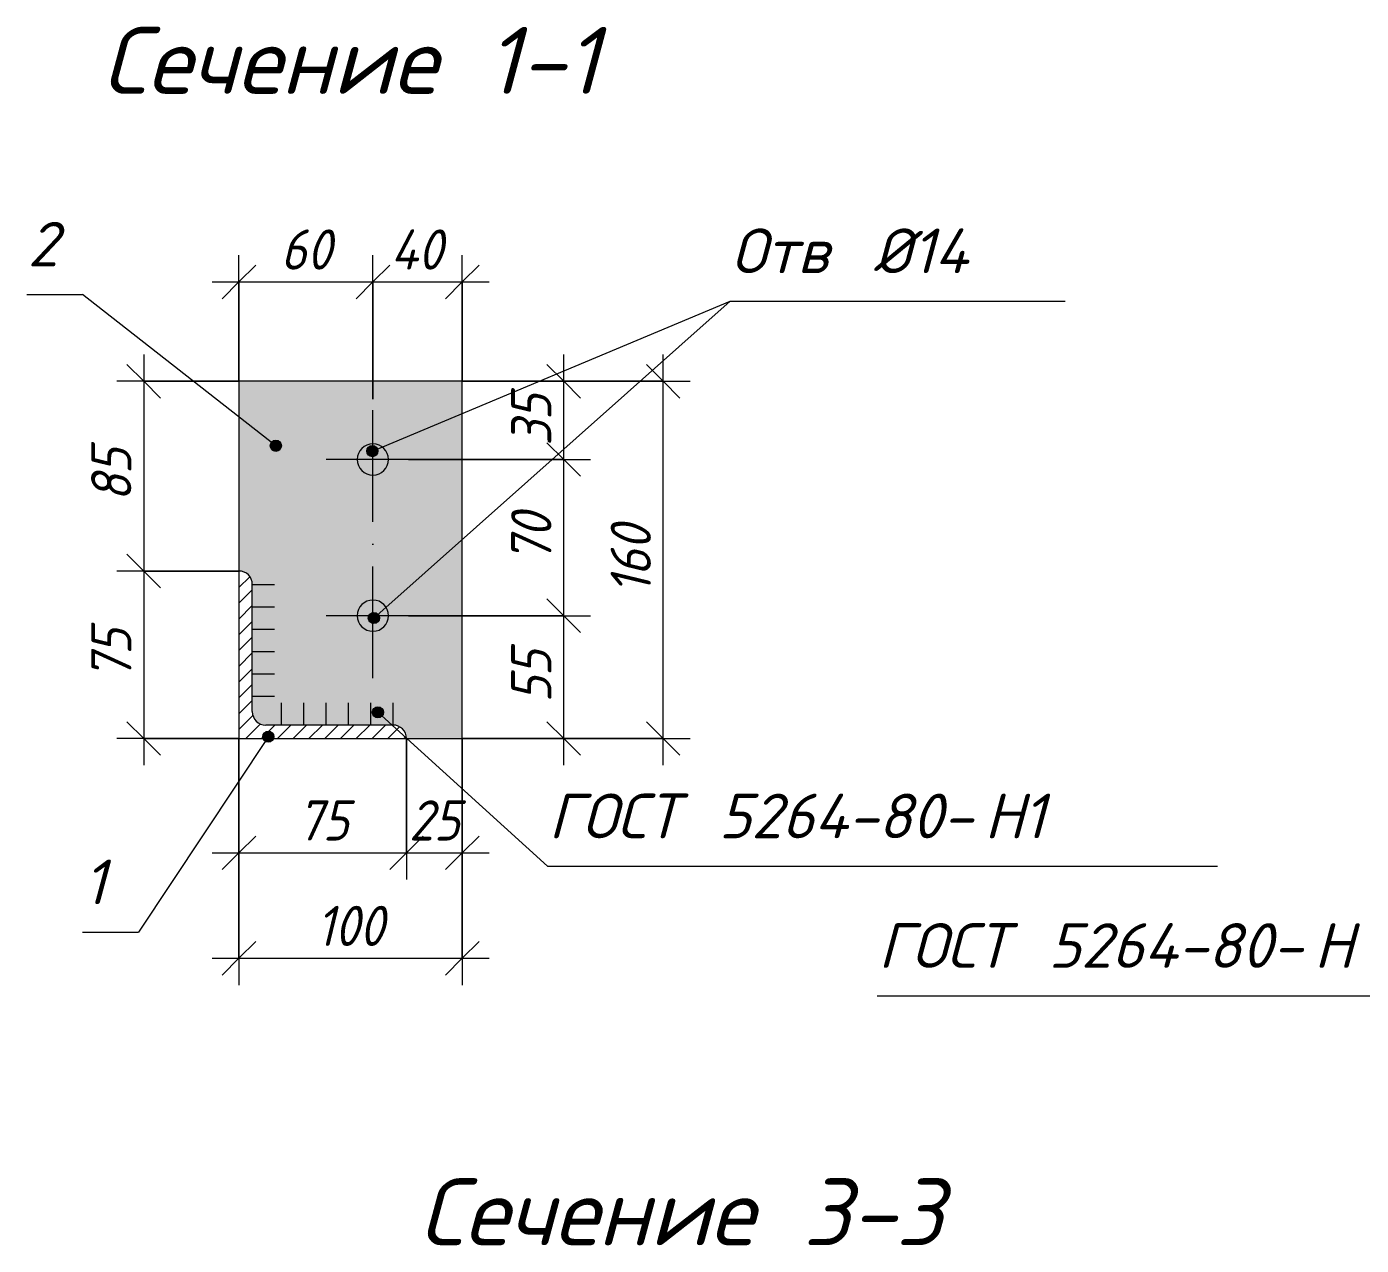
# Model space of a CAD drawing. Header units: millimetres. Extents: x 1214 to 43479, y -809 to 8550.
# Drawn here: x 41061 to 41659, y 3304 to 3850 of the extents above; entities that cross this region are included whole.
import ezdxf

# ---------------------------------------------------------------- set-up
doc = ezdxf.new("R2010")
doc.units = ezdxf.units.MM
doc.linetypes.add('50_200_ШТРИХ_1Т_ш5_п1_п1_', pattern=[70, 50, -10, 0, -10])
for name, color, linetype, lineweight in [('A-ANNO-DIMS', 7, 'Continuous', 9), ('A-ANNO-DIMS-10', 7, 'Continuous', 9), ('A-ANNO-NOTE', 7, 'Continuous', 9), ('A-DETL-2', 7, 'Continuous', 5), ('A-DETL-CNTR', 7, '50_200_ШТРИХ_1Т_ш5_п1_п1_', 9), ('A-DETL-GENF-2', 7, 'Continuous', 5), ('G-ANNO-TEXT', 7, 'Continuous', 9)]:
    doc.layers.add(name, color=color, linetype=linetype, lineweight=lineweight)
doc.layers.add('A-DETL-GENF-1', color=7, linetype='Continuous', lineweight=9, true_color=0xffffff)
doc.styles.add('ISOCPEUR_B_I', font='', dxfattribs={"height": 30})
doc.styles.add('ISOCPEUR_I_1', font='isocpeui.ttf', dxfattribs={"width": 0.9, "height": 18})
doc.styles.add('ISOCPEUR_I_6', font='isocpeui.ttf', dxfattribs={"height": 20})
doc.styles.get('ISOCPEUR_B_I').set_extended_font_data('ISOCPEUR', italic=True, bold=True)
doc.dimstyles.new('ISO-1_8_0_9К_СРЕДНИЙ', dxfattribs={"dimscale": 304.8, "dimtxt": 17.927661, "dimasz": 0.049213, "dimexe": 0.03937, "dimexo": 0, "dimgap": 0, "dimtad": 1, "dimdec": 0, "dimzin": 0, "dimdsep": 46, "dimtxsty": 'ISOCPEUR_I_1', "dimblk1": 'OBLIQUE', "dimblk2": 'OBLIQUE', "dimsah": 1, "dimcen": 0.09, "dimdle": 0.03937, "dimazin": 0, "dimtfac": 1, "dimtdec": 4, "dimtix": 1, "dimtmove": 0, "dimatfit": 3, "dimfxl": 1, "dimtvp": 1, "dimtolj": 1, "dimtzin": 0, "dimarcsym": 2})

# ---------------------------------------------------------------- blocks, each defined once
blk = doc.blocks.new('DIMBLOCK340-АР1_Фахверк из 2-х уголков_Узлы')
at = {"layer": 'A-ANNO-DIMS-10'}
for p, q in [((41113.89, 3703.53), (41113.89, 3606.53)), ((41156.53, 3691.53), (41101.89, 3691.53)), ((41113.89, 3691.53), (41156.53, 3691.53)), ((41156.53, 3606.53), (41101.89, 3606.53)), ((41113.89, 3606.53), (41156.53, 3606.53))]:
    blk.add_line(p, q, dxfattribs=at)
at = {"layer": 'A-ANNO-DIMS-10', "lineweight": 20}
for p, q in [((41113.89, 3691.53), (41106.39, 3699.03)), ((41113.89, 3691.53), (41121.39, 3684.03)), ((41113.89, 3606.53), (41106.39, 3614.03)), ((41113.89, 3606.53), (41121.39, 3599.03))]:
    blk.add_line(p, q, dxfattribs=at)
at = {"layer": 'A-ANNO-DIMS-10', "color": 0, "insert": (41090.37, 3637.66), "char_height": 18, "width": 27.3052, "attachment_point": 1, "rotation": 90, "line_spacing_factor": 1.149209, "style": 'ISOCPEUR_I_1'}
blk.add_mtext('85', dxfattribs=at)
blk = doc.blocks.new('_Oblique')
at = {"color": 0, "linetype": 'ByBlock', "lineweight": -2}
blk.add_line((-0.5, -0.5), (0.5, 0.5), dxfattribs=at)
blk = doc.blocks.new('DIMBLOCK341-АР1_Фахверк из 2-х уголков_Узлы')
at = {"layer": 'A-ANNO-DIMS-10', "lineweight": 20}
for p, q in [((41113.89, 3606.53), (41106.39, 3614.03)), ((41113.89, 3606.53), (41121.39, 3599.03)), ((41113.89, 3531.53), (41106.39, 3539.03)), ((41113.89, 3531.53), (41121.39, 3524.03))]:
    blk.add_line(p, q, dxfattribs=at)
at = {"layer": 'A-ANNO-DIMS-10'}
for p, q in [((41156.53, 3606.53), (41101.89, 3606.53)), ((41113.89, 3606.53), (41113.89, 3519.53)), ((41113.89, 3606.53), (41156.53, 3606.53)), ((41156.53, 3531.53), (41101.89, 3531.53)), ((41113.89, 3531.53), (41156.53, 3531.53))]:
    blk.add_line(p, q, dxfattribs=at)
at = {"layer": 'A-ANNO-DIMS-10', "color": 0, "insert": (41090.37, 3557.66), "char_height": 18, "width": 27.3052, "attachment_point": 1, "rotation": 90, "line_spacing_factor": 1.149209, "style": 'ISOCPEUR_I_1'}
blk.add_mtext('75', dxfattribs=at)
blk = doc.blocks.new('DIMBLOCK342-АР1_Фахверк из 2-х уголков_Узлы')
at = {"layer": 'A-ANNO-DIMS-10'}
for p, q in [((41156.53, 3691.53), (41156.53, 3748.05)), ((41216.53, 3683.53), (41216.53, 3748.05)), ((41144.53, 3736.05), (41216.53, 3736.05)), ((41156.53, 3736.05), (41156.53, 3691.53)), ((41216.53, 3736.05), (41216.53, 3683.53))]:
    blk.add_line(p, q, dxfattribs=at)
at = {"layer": 'A-ANNO-DIMS-10', "lineweight": 20}
for p, q in [((41156.53, 3736.05), (41164.03, 3743.55)), ((41216.53, 3736.05), (41224.03, 3743.55)), ((41156.53, 3736.05), (41149.03, 3728.55)), ((41216.53, 3736.05), (41209.03, 3728.55))]:
    blk.add_line(p, q, dxfattribs=at)
at = {"layer": 'A-ANNO-DIMS-10', "color": 0, "insert": (41175.15, 3759.57), "char_height": 18, "width": 27.3052, "attachment_point": 1, "line_spacing_factor": 1.149209, "style": 'ISOCPEUR_I_1'}
blk.add_mtext('60', dxfattribs=at)
blk = doc.blocks.new('DIMBLOCK343-АР1_Фахверк из 2-х уголков_Узлы')
at = {"layer": 'A-ANNO-DIMS-10'}
for p, q in [((41216.53, 3683.53), (41216.53, 3748.05)), ((41256.53, 3691.53), (41256.53, 3748.05)), ((41216.53, 3736.05), (41268.53, 3736.05)), ((41216.53, 3736.05), (41216.53, 3683.53)), ((41256.53, 3736.05), (41256.53, 3691.53))]:
    blk.add_line(p, q, dxfattribs=at)
at = {"layer": 'A-ANNO-DIMS-10', "lineweight": 20}
for p, q in [((41216.53, 3736.05), (41224.03, 3743.55)), ((41256.53, 3736.05), (41264.03, 3743.55)), ((41216.53, 3736.05), (41209.03, 3728.55)), ((41256.53, 3736.05), (41249.03, 3728.55))]:
    blk.add_line(p, q, dxfattribs=at)
at = {"layer": 'A-ANNO-DIMS-10', "color": 0, "insert": (41224.46, 3759.57), "char_height": 18, "width": 28.9601, "attachment_point": 1, "line_spacing_factor": 1.149209, "style": 'ISOCPEUR_I_1'}
blk.add_mtext('40', dxfattribs=at)
blk = doc.blocks.new('DIMBLOCK344-АР1_Фахверк из 2-х уголков_Узлы')
at = {"layer": 'A-ANNO-DIMS-10', "lineweight": 20}
for p, q in [((41301.95, 3586.53), (41294.45, 3594.03)), ((41301.95, 3586.53), (41309.45, 3579.03)), ((41301.95, 3531.53), (41294.45, 3539.03)), ((41301.95, 3531.53), (41309.45, 3524.03))]:
    blk.add_line(p, q, dxfattribs=at)
at = {"layer": 'A-ANNO-DIMS-10'}
for p, q in [((41232.53, 3586.53), (41313.95, 3586.53)), ((41301.95, 3586.53), (41232.53, 3586.53)), ((41301.95, 3519.53), (41301.95, 3586.53)), ((41256.53, 3531.53), (41313.95, 3531.53)), ((41301.95, 3531.53), (41256.53, 3531.53))]:
    blk.add_line(p, q, dxfattribs=at)
at = {"layer": 'A-ANNO-DIMS-10', "color": 0, "insert": (41278.43, 3547.66), "char_height": 18, "width": 27.3052, "attachment_point": 1, "rotation": 90, "line_spacing_factor": 1.149209, "style": 'ISOCPEUR_I_1'}
blk.add_mtext('55', dxfattribs=at)
blk = doc.blocks.new('DIMBLOCK345-АР1_Фахверк из 2-х уголков_Узлы')
at = {"layer": 'A-ANNO-DIMS-10', "lineweight": 20}
for p, q in [((41301.95, 3656.53), (41294.45, 3664.03)), ((41301.95, 3656.53), (41309.45, 3649.03)), ((41301.95, 3586.53), (41294.45, 3594.03)), ((41301.95, 3586.53), (41309.45, 3579.03))]:
    blk.add_line(p, q, dxfattribs=at)
at = {"layer": 'A-ANNO-DIMS-10'}
for p, q in [((41232.53, 3656.53), (41313.95, 3656.53)), ((41301.95, 3656.53), (41232.53, 3656.53)), ((41301.95, 3586.53), (41301.95, 3656.53)), ((41232.53, 3586.53), (41313.95, 3586.53)), ((41301.95, 3586.53), (41232.53, 3586.53))]:
    blk.add_line(p, q, dxfattribs=at)
at = {"layer": 'A-ANNO-DIMS-10', "color": 0, "insert": (41278.43, 3610.16), "char_height": 18, "width": 27.3052, "attachment_point": 1, "rotation": 90, "line_spacing_factor": 1.149209, "style": 'ISOCPEUR_I_1'}
blk.add_mtext('70', dxfattribs=at)
blk = doc.blocks.new('DIMBLOCK346-АР1_Фахверк из 2-х уголков_Узлы')
at = {"layer": 'A-ANNO-DIMS-10'}
for p, q in [((41301.95, 3656.53), (41301.95, 3703.53)), ((41256.53, 3691.53), (41313.95, 3691.53)), ((41301.95, 3691.53), (41256.53, 3691.53)), ((41232.53, 3656.53), (41313.95, 3656.53)), ((41301.95, 3656.53), (41232.53, 3656.53))]:
    blk.add_line(p, q, dxfattribs=at)
at = {"layer": 'A-ANNO-DIMS-10', "lineweight": 20}
for p, q in [((41301.95, 3691.53), (41294.45, 3699.03)), ((41301.95, 3691.53), (41309.45, 3684.03)), ((41301.95, 3656.53), (41294.45, 3664.03)), ((41301.95, 3656.53), (41309.45, 3649.03))]:
    blk.add_line(p, q, dxfattribs=at)
at = {"layer": 'A-ANNO-DIMS-10', "color": 0, "insert": (41278.43, 3662.66), "char_height": 18, "width": 27.3052, "attachment_point": 1, "rotation": 90, "line_spacing_factor": 1.149209, "style": 'ISOCPEUR_I_1'}
blk.add_mtext('35', dxfattribs=at)
blk = doc.blocks.new('DIMBLOCK347-АР1_Фахверк из 2-х уголков_Узлы')
at = {"layer": 'A-ANNO-DIMS-10'}
for p, q in [((41346.51, 3519.53), (41346.51, 3703.53)), ((41256.53, 3691.53), (41358.51, 3691.53)), ((41346.51, 3691.53), (41256.53, 3691.53)), ((41256.53, 3531.53), (41358.51, 3531.53)), ((41346.51, 3531.53), (41256.53, 3531.53))]:
    blk.add_line(p, q, dxfattribs=at)
at = {"layer": 'A-ANNO-DIMS-10', "lineweight": 20}
for p, q in [((41346.51, 3691.53), (41339.01, 3699.03)), ((41346.51, 3691.53), (41354.01, 3684.03)), ((41346.51, 3531.53), (41339.01, 3539.03)), ((41346.51, 3531.53), (41354.01, 3524.03))]:
    blk.add_line(p, q, dxfattribs=at)
at = {"layer": 'A-ANNO-DIMS-10', "color": 0, "insert": (41322.99, 3596.19), "char_height": 18, "width": 36.8207, "attachment_point": 1, "rotation": 90, "line_spacing_factor": 1.149209, "style": 'ISOCPEUR_I_1'}
blk.add_mtext('160', dxfattribs=at)
blk = doc.blocks.new('DIMBLOCK348-АР1_Фахверк из 2-х уголков_Узлы')
at = {"layer": 'A-ANNO-DIMS-10'}
for p, q in [((41156.53, 3531.53), (41156.53, 3421.04)), ((41156.53, 3433.04), (41156.53, 3531.53)), ((41256.53, 3531.53), (41256.53, 3421.04)), ((41256.53, 3433.04), (41256.53, 3531.53)), ((41144.53, 3433.04), (41268.53, 3433.04))]:
    blk.add_line(p, q, dxfattribs=at)
at = {"layer": 'A-ANNO-DIMS-10', "lineweight": 20}
for p, q in [((41156.53, 3433.04), (41164.03, 3440.54)), ((41256.53, 3433.04), (41264.03, 3440.54)), ((41156.53, 3433.04), (41149.03, 3425.54)), ((41256.53, 3433.04), (41249.03, 3425.54))]:
    blk.add_line(p, q, dxfattribs=at)
at = {"layer": 'A-ANNO-DIMS-10', "color": 0, "insert": (41191.19, 3456.56), "char_height": 18, "width": 36.8207, "attachment_point": 1, "line_spacing_factor": 1.149209, "style": 'ISOCPEUR_I_1'}
blk.add_mtext('100', dxfattribs=at)
blk = doc.blocks.new('DIMBLOCK349-АР1_Фахверк из 2-х уголков_Узлы')
at = {"layer": 'A-ANNO-DIMS-10'}
for p, q in [((41156.53, 3531.53), (41156.53, 3468.29)), ((41156.53, 3480.29), (41156.53, 3531.53)), ((41231.53, 3531.53), (41231.53, 3468.29)), ((41231.53, 3480.29), (41231.53, 3531.53)), ((41144.53, 3480.29), (41231.53, 3480.29))]:
    blk.add_line(p, q, dxfattribs=at)
at = {"layer": 'A-ANNO-DIMS-10', "lineweight": 20}
for p, q in [((41156.53, 3480.29), (41164.03, 3487.79)), ((41231.53, 3480.29), (41239.03, 3487.79)), ((41156.53, 3480.29), (41149.03, 3472.79)), ((41231.53, 3480.29), (41224.03, 3472.79))]:
    blk.add_line(p, q, dxfattribs=at)
at = {"layer": 'A-ANNO-DIMS-10', "color": 0, "insert": (41182.65, 3503.81), "char_height": 18, "width": 27.3052, "attachment_point": 1, "line_spacing_factor": 1.149209, "style": 'ISOCPEUR_I_1'}
blk.add_mtext('75', dxfattribs=at)
blk = doc.blocks.new('DIMBLOCK350-АР1_Фахверк из 2-х уголков_Узлы')
at = {"layer": 'A-ANNO-DIMS-10'}
for p, q in [((41231.53, 3531.53), (41231.53, 3468.29)), ((41231.53, 3480.29), (41231.53, 3531.53)), ((41256.53, 3531.53), (41256.53, 3468.29)), ((41256.53, 3480.29), (41256.53, 3531.53)), ((41231.53, 3480.29), (41268.53, 3480.29))]:
    blk.add_line(p, q, dxfattribs=at)
at = {"layer": 'A-ANNO-DIMS-10', "lineweight": 20}
for p, q in [((41231.53, 3480.29), (41239.03, 3487.79)), ((41256.53, 3480.29), (41264.03, 3487.79)), ((41231.53, 3480.29), (41224.03, 3472.79)), ((41256.53, 3480.29), (41249.03, 3472.79))]:
    blk.add_line(p, q, dxfattribs=at)
at = {"layer": 'A-ANNO-DIMS-10', "color": 0, "insert": (41232.65, 3503.81), "char_height": 18, "width": 27.3052, "attachment_point": 1, "line_spacing_factor": 1.149209, "style": 'ISOCPEUR_I_1'}
blk.add_mtext('25', dxfattribs=at)
blk = doc.blocks.new('_AT__Текстовая выноска1 - _AT__Текстовая выноска 2-25057214-АР1_Фахверк из 2-х уголков_Узлы')
at = {"layer": 'A-ANNO-NOTE'}
blk.add_line((0, 0), (2.5, 0), dxfattribs=at)
blk = doc.blocks.new('_AT__Текстовая выноска1 - _AT__Текстовая выноска 2-25057220-АР1_Фахверк из 2-х уголков_Узлы')
at = {"layer": 'A-ANNO-NOTE'}
blk.add_line((0, 0), (15, 0), dxfattribs=at)
blk = doc.blocks.new('_AT__Текстовая выноска1 - _AT__Текстовая выноска 2-25057221-АР1_Фахверк из 2-х уголков_Узлы')
at = {"layer": 'A-ANNO-NOTE'}
blk.add_line((0, 0), (30, 0), dxfattribs=at)

msp = doc.modelspace()

# ---------------------------------------------------------------- hatches: boundary and pattern name
at = {"layer": 'A-ANNO-NOTE'}
h = msp.add_hatch(color=256, dxfattribs=at)
edge = h.paths.add_edge_path(flags=0)
edge.add_arc((41173.05902, 3662.63397), 2.5, 0, 360)
h = msp.add_hatch(color=256, dxfattribs=at)
edge = h.paths.add_edge_path(flags=0)
edge.add_arc((41216.28483, 3660.24482), 2.5, 0, 360)
h = msp.add_hatch(color=256, dxfattribs=at)
edge = h.paths.add_edge_path(flags=0)
edge.add_arc((41216.95477, 3585.47917), 2.5, 0, 360)
h = msp.add_hatch(color=256, dxfattribs=at)
edge = h.paths.add_edge_path(flags=0)
edge.add_arc((41218.76497, 3543.25024), 2.5, 0, 360)
h = msp.add_hatch(color=256, dxfattribs=at)
edge = h.paths.add_edge_path(flags=0)
edge.add_arc((41169.69998, 3532.33268), 2.5, 0, 360)
at = {"layer": 'A-DETL-GENF-1'}
h = msp.add_hatch(color=256, dxfattribs=at)
h.paths.add_polyline_path([(41256.52783, 3531.53491), (41256.52783, 3691.53491), (41156.52783, 3691.53491), (41156.52783, 3606.53491), (41158.08075, 3606.33047), (41159.52783, 3605.73107), (41160.77047, 3604.77755), (41161.72399, 3603.53491), (41162.32339, 3602.08783), (41162.52783, 3600.53491), (41162.52783, 3543.53491), (41162.73228, 3541.982), (41163.33168, 3540.53491), (41164.28519, 3539.29227), (41165.52783, 3538.33876), (41166.97492, 3537.73936), (41168.52783, 3537.53491), (41225.52783, 3537.53491), (41227.08075, 3537.33047), (41228.52783, 3536.73107), (41229.77047, 3535.77755), (41230.72399, 3534.53491), (41231.32339, 3533.08783), (41231.52783, 3531.53491), (41247.92014, 3531.53491)], flags=0)
h.paths.add_polyline_path([(41216.52783, 3579.53491), (41214.7161, 3579.77343), (41213.02783, 3580.47274), (41211.57809, 3581.58517), (41210.46565, 3583.03491), (41209.76635, 3584.72318), (41209.52783, 3586.53491), (41209.76635, 3588.34665), (41210.46565, 3590.03491), (41211.57809, 3591.48466), (41213.02783, 3592.59709), (41214.7161, 3593.29639), (41216.52783, 3593.53491), (41218.33957, 3593.29639), (41220.02783, 3592.59709), (41221.47758, 3591.48466), (41222.59001, 3590.03491), (41223.28931, 3588.34665), (41223.52783, 3586.53491), (41223.28931, 3584.72318), (41222.59001, 3583.03491), (41221.47758, 3581.58517), (41220.02783, 3580.47274), (41218.33957, 3579.77343)], flags=0)
h.paths.add_polyline_path([(41216.52783, 3649.53491), (41214.7161, 3649.77343), (41213.02783, 3650.47274), (41211.57809, 3651.58517), (41210.46565, 3653.03491), (41209.76635, 3654.72318), (41209.52783, 3656.53491), (41209.76635, 3658.34665), (41210.46565, 3660.03491), (41211.57809, 3661.48466), (41213.02783, 3662.59709), (41214.7161, 3663.29639), (41216.52783, 3663.53491), (41218.33957, 3663.29639), (41220.02783, 3662.59709), (41221.47758, 3661.48466), (41222.59001, 3660.03491), (41223.28931, 3658.34665), (41223.52783, 3656.53491), (41223.28931, 3654.72318), (41222.59001, 3653.03491), (41221.47758, 3651.58517), (41220.02783, 3650.47274), (41218.33957, 3649.77343)], flags=0)
for points in [[(41216.52783, 3649.53491), (41218.33957, 3649.77343), (41220.02783, 3650.47274), (41221.47758, 3651.58517), (41222.59001, 3653.03491), (41223.28931, 3654.72318), (41223.52783, 3656.53491), (41223.28931, 3658.34665), (41222.59001, 3660.03491), (41221.47758, 3661.48466), (41220.02783, 3662.59709), (41218.33957, 3663.29639), (41216.52783, 3663.53491), (41214.7161, 3663.29639), (41213.02783, 3662.59709), (41211.57809, 3661.48466), (41210.46565, 3660.03491), (41209.76635, 3658.34665), (41209.52783, 3656.53491), (41209.76635, 3654.72318), (41210.46565, 3653.03491), (41211.57809, 3651.58517), (41213.02783, 3650.47274), (41214.7161, 3649.77343)], [(41216.52783, 3579.53491), (41218.33957, 3579.77343), (41220.02783, 3580.47274), (41221.47758, 3581.58517), (41222.59001, 3583.03491), (41223.28931, 3584.72318), (41223.52783, 3586.53491), (41223.28931, 3588.34665), (41222.59001, 3590.03491), (41221.47758, 3591.48466), (41220.02783, 3592.59709), (41218.33957, 3593.29639), (41216.52783, 3593.53491), (41214.7161, 3593.29639), (41213.02783, 3592.59709), (41211.57809, 3591.48466), (41210.46565, 3590.03491), (41209.76635, 3588.34665), (41209.52783, 3586.53491), (41209.76635, 3584.72318), (41210.46565, 3583.03491), (41211.57809, 3581.58517), (41213.02783, 3580.47274), (41214.7161, 3579.77343)]]:
    msp.add_hatch(color=256, dxfattribs=at).paths.add_polyline_path(points, flags=0)
at = {"layer": 'A-DETL-GENF-2'}
h = msp.add_hatch(dxfattribs=at)
h.set_pattern_fill('FP_2', color=256, style=0, pattern_type=2)
h.set_pattern_definition([(45, (37847.2715, 0), (-3.535534, 3.535534), [])])
h.paths.add_polyline_path([(41168.52783, 3531.53491), (41231.52783, 3531.53491), (41231.32339, 3533.08783), (41230.72399, 3534.53491), (41229.77047, 3535.77755), (41228.52783, 3536.73107), (41227.08075, 3537.33047), (41225.52783, 3537.53491), (41168.52783, 3537.53491), (41166.97492, 3537.73936), (41165.52783, 3538.33876), (41164.28519, 3539.29227), (41163.33168, 3540.53491), (41162.73228, 3541.982), (41162.52783, 3543.53491), (41162.52783, 3600.53491), (41162.32339, 3602.08783), (41161.72399, 3603.53491), (41160.77047, 3604.77755), (41159.52783, 3605.73107), (41158.08075, 3606.33047), (41156.52783, 3606.53491), (41156.52783, 3531.53491), (41166.97492, 3531.53491)], flags=0)

# ---------------------------------------------------------------- linework, layer by layer
at = {"layer": 'A-ANNO-NOTE'}
for p, q in [((41173.05902, 3662.63397), (41086.49939, 3730.44185)), ((41216.28483, 3660.24482), (41376.49939, 3727.46188)), ((41216.95477, 3585.47917), (41376.49939, 3727.46188)), ((41218.76497, 3543.25024), (41294.72396, 3474.28328)), ((41169.69998, 3532.33268), (41111.49939, 3444.75662))]:
    msp.add_line(p, q, dxfattribs=at)
for centre in [(41173.05902, 3662.63397), (41216.28483, 3660.24482), (41216.95477, 3585.47917), (41218.76497, 3543.25024), (41169.69998, 3532.33268)]:
    msp.add_circle(centre, 2.5, dxfattribs=at)
at = {"layer": 'A-DETL-2'}
for p, q in [((41256.52783, 3691.53491), (41156.52783, 3691.53491)), ((41156.52783, 3691.53491), (41156.52783, 3606.53491)), ((41256.52783, 3531.53491), (41256.52783, 3691.53491)), ((41156.52783, 3606.53491), (41156.52783, 3531.53491)), ((41162.52783, 3543.53491), (41162.52783, 3600.53491)), ((41162.52783, 3600.53491), (41172.52783, 3600.53491)), ((41162.52783, 3590.53491), (41172.52783, 3590.53491)), ((41162.52783, 3580.53491), (41172.52783, 3580.53491)), ((41162.52783, 3570.53491), (41172.52783, 3570.53491)), ((41162.52783, 3560.53491), (41172.52783, 3560.53491)), ((41162.52783, 3550.53491), (41172.52783, 3550.53491)), ((41175.52783, 3537.53491), (41175.52783, 3547.53491)), ((41185.52783, 3537.53491), (41185.52783, 3547.53491)), ((41195.52783, 3537.53491), (41195.52783, 3547.53491)), ((41205.52783, 3537.53491), (41205.52783, 3547.53491)), ((41215.52783, 3537.53491), (41215.52783, 3547.53491)), ((41225.52783, 3537.53491), (41225.52783, 3547.53491)), ((41225.52783, 3537.53491), (41168.52783, 3537.53491)), ((41156.52783, 3531.53491), (41231.52783, 3531.53491)), ((41231.52783, 3531.53491), (41256.52783, 3531.53491))]:
    msp.add_line(p, q, dxfattribs=at)
for centre, radius, start, end in [((41216.52783, 3656.53491), 7, 90, 270), ((41216.52783, 3656.53491), 7, 270, 90), ((41156.52783, 3600.53491), 6, 0, 90), ((41216.52783, 3586.53491), 7, 90, 270), ((41216.52783, 3586.53491), 7, 270, 90), ((41168.52783, 3543.53491), 6, 180, 270), ((41225.52783, 3531.53491), 6, 360, 90)]:
    msp.add_arc(centre, radius, start, end, dxfattribs=at)
at = {"layer": 'A-DETL-CNTR'}
for p, q in [((41216.52783, 3558.53491), (41216.52783, 3683.53491)), ((41232.52805, 3656.53491), (41195.52783, 3656.53491)), ((41232.52805, 3586.53491), (41195.52783, 3586.53491))]:
    msp.add_line(p, q, dxfattribs=at)

# ---------------------------------------------------------------- block references
at = {"layer": 'A-ANNO-NOTE', "xscale": 10, "yscale": 10, "zscale": 10}
for name, p in [('_AT__Текстовая выноска1 - _AT__Текстовая выноска 2-25057214-АР1_Фахверк из 2-х уголков_Узлы', (41061.49939, 3730.44185)), ('_AT__Текстовая выноска1 - _AT__Текстовая выноска 2-25057220-АР1_Фахверк из 2-х уголков_Узлы', (41376.49939, 3727.46188)), ('_AT__Текстовая выноска1 - _AT__Текстовая выноска 2-25057221-АР1_Фахверк из 2-х уголков_Узлы', (41294.72396, 3474.28328)), ('_AT__Текстовая выноска1 - _AT__Текстовая выноска 2-25057214-АР1_Фахверк из 2-х уголков_Узлы', (41086.49939, 3444.75662)), ('_AT__Текстовая выноска1 - _AT__Текстовая выноска 2-25057221-АР1_Фахверк из 2-х уголков_Узлы', (41442.3517, 3416.25416))]:
    msp.add_blockref(name, p, dxfattribs=at)

# ---------------------------------------------------------------- texts
at = {"layer": 'A-ANNO-NOTE', "char_height": 20, "attachment_point": 1, "style": 'ISOCPEUR_I_6'}
for s, insert, width in [('\\fISOCPEUR|b0|i1|c204|p34|;2', (41061.90957, 3762.96865), 17.637125), ('Отв', (41376.90957, 3759.98869), 61.7299375), (' Ø14', (41427.84186, 3759.98869), 74.5569375), ('ГОСТ', (41295.13414, 3506.81009), 76.962), (' 5264-80-', (41358.63414, 3506.81009), 159.5358125), ('\\fISOCPEUR|b0|i1|c204|p34|;Н', (41490.26435, 3506.81009), 20.843875), ('\\fISOCPEUR|b0|i1|c204|p34|;1', (41507.46227, 3506.81009), 12.827), ('\\fISOCPEUR|b0|i1|c204|p34|;1', (41086.90957, 3477.28342), 12.827), ('ГОСТ', (41442.76188, 3448.78096), 76.962), (' 5264-80-', (41506.26188, 3448.78096), 159.5358125), ('\\fISOCPEUR|b0|i1|c204|p34|;Н', (41637.89209, 3448.78096), 20.843875)]:
    msp.add_mtext(s, dxfattribs=dict(at, insert=insert, width=width))
at = {"layer": 'G-ANNO-TEXT', "char_height": 30, "attachment_point": 1, "style": 'ISOCPEUR_B_I'}
for s, insert, width in [('Сечение', (41095.25582, 3850.2985), 185.1898125), (' 1-1', (41248.0527, 3850.2985), 88.185625), ('Сечение', (41237.19958, 3334.46175), 185.1898125), (' 3-3', (41389.99646, 3334.46175), 102.616)]:
    msp.add_mtext(s, dxfattribs=dict(at, insert=insert, width=width))

# ---------------------------------------------------------------- dimensions: what is measured, and where the dimension line sits
at = {"layer": 'A-ANNO-DIMS'}
for base, p1, p2, override, picture, middle in [((41216.52783, 3736.05034), (41156.52783, 3691.53491), (41216.52783, 3683.53491), {"dimpost": '<>', "dimfxl": 60.530984}, 'DIMBLOCK342-АР1_Фахверк из 2-х уголков_Узлы', (41186.52783, 3745.05034)), ((41256.52783, 3736.05034), (41216.52783, 3683.53491), (41256.52783, 3691.53491), {"dimpost": '<>', "dimfxl": 40.792156}, 'DIMBLOCK343-АР1_Фахверк из 2-х уголков_Узлы', (41236.52783, 3745.05034)), ((41256.52783, 3433.04101), (41156.52783, 3531.53491), (41256.52783, 3531.53491), {"dimpost": '<>', "dimfxl": 100}, 'DIMBLOCK348-АР1_Фахверк из 2-х уголков_Узлы', (41206.52783, 3442.04101)), ((41231.52783, 3480.29387), (41156.52783, 3531.53491), (41231.52783, 3531.53491), {"dimpost": '<>', "dimfxl": 75}, 'DIMBLOCK349-АР1_Фахверк из 2-х уголков_Узлы', (41194.02783, 3489.40978)), ((41256.52783, 3480.29387), (41231.52783, 3531.53491), (41256.52783, 3531.53491), {"dimpost": '<>', "dimfxl": 25}, 'DIMBLOCK350-АР1_Фахверк из 2-х уголков_Узлы', (41244.02783, 3489.29387))]:
    dim = msp.add_linear_dim(base=base, p1=p1, p2=p2, dimstyle='ISO-1_8_0_9К_СРЕДНИЙ', override=override, dxfattribs=at)
    dim.commit()
    dim.dimension.update_dxf_attribs({"geometry": picture, "text_midpoint": middle})
for base, p1, p2, override, picture, middle in [((41113.8911, 3606.53491), (41156.52783, 3691.53491), (41156.52783, 3606.53491), {"dimpost": '<>', "dimfxl": 85}, 'DIMBLOCK340-АР1_Фахверк из 2-х уголков_Узлы', (41104.8911, 3649.03491)), ((41301.94834, 3691.53491), (41232.52805, 3656.53491), (41256.52783, 3691.53491), {"dimpost": '<>', "dimfxl": 42.438069}, 'DIMBLOCK346-АР1_Фахверк из 2-х уголков_Узлы', (41292.94834, 3674.03491)), ((41346.50953, 3691.53491), (41256.52783, 3531.53491), (41256.52783, 3691.53491), {"dimpost": '<>', "dimfxl": 160}, 'DIMBLOCK347-АР1_Фахверк из 2-х уголков_Узлы', (41337.50953, 3611.53491)), ((41301.94834, 3656.53491), (41232.52805, 3586.53491), (41232.52805, 3656.53491), {"dimpost": '<>', "dimfxl": 70}, 'DIMBLOCK345-АР1_Фахверк из 2-х уголков_Узлы', (41292.83243, 3621.53491)), ((41113.8911, 3531.53491), (41156.52783, 3606.53491), (41156.52783, 3531.53491), {"dimpost": '<>', "dimfxl": 75}, 'DIMBLOCK341-АР1_Фахверк из 2-х уголков_Узлы', (41104.77519, 3569.03491)), ((41301.94834, 3586.53491), (41256.52783, 3531.53491), (41232.52805, 3586.53491), {"dimpost": '<>', "dimfxl": 60.008247}, 'DIMBLOCK344-АР1_Фахверк из 2-х уголков_Узлы', (41292.94834, 3559.03491))]:
    dim = msp.add_linear_dim(base=base, p1=p1, p2=p2, angle=90, dimstyle='ISO-1_8_0_9К_СРЕДНИЙ', override=override, dxfattribs=at)
    dim.commit()
    dim.dimension.update_dxf_attribs({"geometry": picture, "text_midpoint": middle})

doc.saveas('drawing.dxf')
